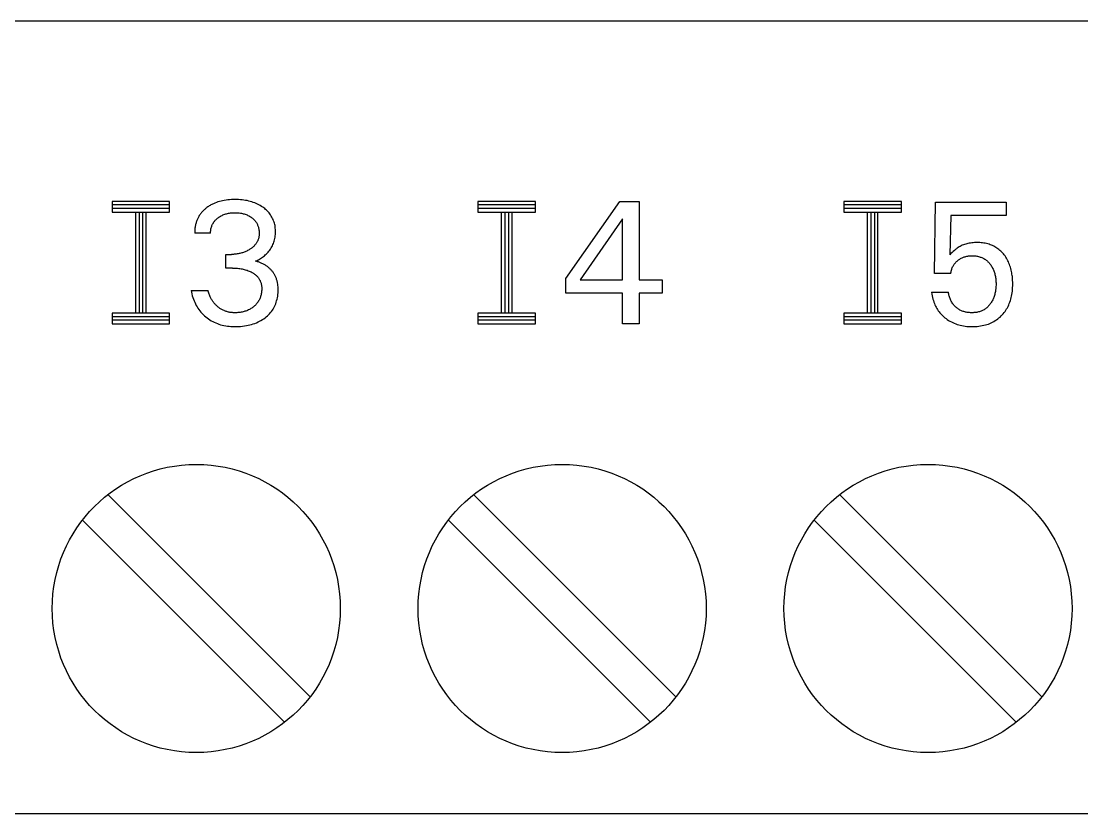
# Model space of a CAD drawing. Extents: x 0 to 420, y 0 to 297.
# Drawn here: x 161.3 to 176.03, y 237.47 to 248.47 of the extents above; entities that cross this region are included whole.
import ezdxf

# ---------------------------------------------------------------- set-up
doc = ezdxf.new("R2010")
doc.units = 0
doc.header["$LTSCALE"] = 23.1
doc.layers.add('10000_FRONT', color=7, linetype='CONTINUOUS')

msp = doc.modelspace()

# ---------------------------------------------------------------- linework, layer by layer
at = {"layer": '10000_FRONT', "color": 7, "linetype": 'CONTINUOUS'}
for p, q in [((203.56, 248.468), (134.06, 248.468)), ((162.56, 245.968), (162.56, 245.818)), ((163.36, 245.968), (162.56, 245.968)), ((163.36, 245.818), (163.36, 245.968)), ((163.945, 245.925), (163.934, 245.918)), ((163.957, 245.93), (163.945, 245.925)), ((163.969, 245.936), (163.957, 245.93)), ((163.988, 245.944), (163.969, 245.936)), ((164.009, 245.953), (163.988, 245.944)), ((164.03, 245.96), (164.009, 245.953)), ((164.052, 245.966), (164.03, 245.96)), ((164.074, 245.972), (164.052, 245.966)), ((164.096, 245.977), (164.074, 245.972)), ((164.118, 245.981), (164.096, 245.977)), ((164.143, 245.985), (164.118, 245.981)), ((164.168, 245.988), (164.143, 245.985)), ((164.193, 245.991), (164.168, 245.988)), ((164.218, 245.992), (164.193, 245.991)), ((164.243, 245.993), (164.218, 245.992)), ((164.269, 245.994), (164.243, 245.993)), ((164.293, 245.993), (164.269, 245.994)), ((164.317, 245.992), (164.293, 245.993)), ((164.342, 245.991), (164.317, 245.992)), ((164.366, 245.989), (164.342, 245.991)), ((164.39, 245.986), (164.366, 245.989)), ((164.414, 245.982), (164.39, 245.986)), ((164.436, 245.978), (164.414, 245.982)), ((164.458, 245.973), (164.436, 245.978)), ((164.479, 245.968), (164.458, 245.973)), ((164.5, 245.961), (164.479, 245.968)), ((164.521, 245.954), (164.5, 245.961)), ((164.542, 245.947), (164.521, 245.954)), ((164.562, 245.939), (164.542, 245.947)), ((164.581, 245.93), (164.562, 245.939)), ((164.599, 245.92), (164.581, 245.93)), ((167.64, 245.968), (167.64, 245.818)), ((168.44, 245.968), (167.64, 245.968)), ((168.44, 245.818), (168.44, 245.968)), ((168.86, 244.899), (169.61, 245.968)), ((169.61, 245.968), (169.878, 245.968)), ((169.878, 245.968), (169.878, 244.879)), ((172.72, 245.968), (172.72, 245.818)), ((173.52, 245.968), (172.72, 245.968)), ((173.52, 245.818), (173.52, 245.968)), ((173.979, 244.965), (173.993, 245.959)), ((173.993, 245.959), (174.977, 245.959)), ((174.977, 245.959), (174.977, 245.773)), ((163.36, 245.918), (162.56, 245.918)), ((163.36, 245.868), (162.56, 245.868)), ((162.56, 245.818), (163.36, 245.818)), ((162.885, 245.818), (162.885, 244.418)), ((162.935, 245.818), (162.935, 244.418)), ((162.985, 245.818), (162.985, 244.418)), ((163.035, 244.418), (163.035, 245.818)), ((163.778, 245.779), (163.772, 245.77)), ((163.784, 245.788), (163.778, 245.779)), ((163.79, 245.797), (163.784, 245.788)), ((163.797, 245.806), (163.79, 245.797)), ((163.804, 245.815), (163.797, 245.806)), ((163.812, 245.823), (163.804, 245.815)), ((163.819, 245.831), (163.812, 245.823)), ((163.827, 245.839), (163.819, 245.831)), ((163.835, 245.847), (163.827, 245.839)), ((163.843, 245.855), (163.835, 245.847)), ((163.852, 245.862), (163.843, 245.855)), ((163.86, 245.869), (163.852, 245.862)), ((163.869, 245.876), (163.86, 245.869)), ((163.878, 245.883), (163.869, 245.876)), ((163.889, 245.891), (163.878, 245.883)), ((163.9, 245.898), (163.889, 245.891)), ((163.911, 245.905), (163.9, 245.898)), ((163.922, 245.912), (163.911, 245.905)), ((163.934, 245.918), (163.922, 245.912)), ((164.088, 245.774), (164.1, 245.78)), ((164.1, 245.78), (164.112, 245.785)), ((164.112, 245.785), (164.125, 245.789)), ((164.125, 245.789), (164.138, 245.793)), ((164.138, 245.793), (164.151, 245.797)), ((164.151, 245.797), (164.164, 245.8)), ((164.164, 245.8), (164.178, 245.803)), ((164.178, 245.803), (164.192, 245.805)), ((164.192, 245.805), (164.207, 245.807)), ((164.207, 245.807), (164.222, 245.809)), ((164.222, 245.809), (164.236, 245.81)), ((164.236, 245.81), (164.251, 245.81)), ((164.251, 245.81), (164.266, 245.811)), ((164.266, 245.811), (164.281, 245.81)), ((164.281, 245.81), (164.296, 245.81)), ((164.296, 245.81), (164.312, 245.809)), ((164.312, 245.809), (164.327, 245.807)), ((164.327, 245.807), (164.342, 245.805)), ((164.342, 245.805), (164.357, 245.803)), ((164.357, 245.803), (164.37, 245.8)), ((164.37, 245.8), (164.383, 245.797)), ((164.383, 245.797), (164.397, 245.793)), ((164.397, 245.793), (164.41, 245.789)), ((164.41, 245.789), (164.423, 245.785)), ((164.423, 245.785), (164.435, 245.78)), ((164.435, 245.78), (164.447, 245.774)), ((164.618, 245.91), (164.599, 245.92)), ((164.635, 245.899), (164.618, 245.91)), ((164.653, 245.888), (164.635, 245.899)), ((164.667, 245.878), (164.653, 245.888)), ((164.68, 245.867), (164.667, 245.878)), ((164.693, 245.857), (164.68, 245.867)), ((164.706, 245.845), (164.693, 245.857)), ((164.718, 245.833), (164.706, 245.845)), ((164.73, 245.821), (164.718, 245.833)), ((164.741, 245.808), (164.73, 245.821)), ((164.751, 245.795), (164.741, 245.808)), ((164.762, 245.78), (164.751, 245.795)), ((164.772, 245.765), (164.762, 245.78)), ((168.44, 245.918), (167.64, 245.918)), ((168.44, 245.868), (167.64, 245.868)), ((167.64, 245.818), (168.44, 245.818)), ((167.965, 245.818), (167.965, 244.418)), ((168.015, 245.818), (168.015, 244.418)), ((168.065, 245.818), (168.065, 244.418)), ((168.115, 244.418), (168.115, 245.818)), ((173.52, 245.918), (172.72, 245.918)), ((173.52, 245.868), (172.72, 245.868)), ((172.72, 245.818), (173.52, 245.818)), ((173.045, 245.818), (173.045, 244.418)), ((173.095, 245.818), (173.095, 244.418)), ((173.145, 245.818), (173.145, 244.418)), ((173.195, 244.418), (173.195, 245.818)), ((163.718, 245.634), (163.716, 245.622)), ((163.721, 245.646), (163.718, 245.634)), ((163.724, 245.658), (163.721, 245.646)), ((163.727, 245.669), (163.724, 245.658)), ((163.73, 245.68), (163.727, 245.669)), ((163.734, 245.69), (163.73, 245.68)), ((163.738, 245.701), (163.734, 245.69)), ((163.742, 245.711), (163.738, 245.701)), ((163.746, 245.721), (163.742, 245.711)), ((163.751, 245.731), (163.746, 245.721)), ((163.756, 245.741), (163.751, 245.731)), ((163.761, 245.751), (163.756, 245.741)), ((163.766, 245.76), (163.761, 245.751)), ((163.772, 245.77), (163.766, 245.76)), ((163.944, 245.622), (163.948, 245.633)), ((163.948, 245.633), (163.952, 245.643)), ((163.952, 245.643), (163.957, 245.653)), ((163.957, 245.653), (163.963, 245.663)), ((163.963, 245.663), (163.969, 245.673)), ((163.969, 245.673), (163.975, 245.683)), ((163.975, 245.683), (163.981, 245.691)), ((163.981, 245.691), (163.987, 245.699)), ((163.987, 245.699), (163.994, 245.706)), ((163.994, 245.706), (164.001, 245.714)), ((164.001, 245.714), (164.009, 245.721)), ((164.009, 245.721), (164.016, 245.728)), ((164.016, 245.728), (164.024, 245.734)), ((164.024, 245.734), (164.032, 245.741)), ((164.032, 245.741), (164.043, 245.748)), ((164.043, 245.748), (164.054, 245.755)), ((164.054, 245.755), (164.065, 245.762)), ((164.065, 245.762), (164.076, 245.768)), ((164.076, 245.768), (164.088, 245.774)), ((164.447, 245.774), (164.459, 245.768)), ((164.459, 245.768), (164.47, 245.762)), ((164.47, 245.762), (164.481, 245.755)), ((164.481, 245.755), (164.492, 245.748)), ((164.492, 245.748), (164.502, 245.741)), ((164.502, 245.741), (164.51, 245.734)), ((164.51, 245.734), (164.518, 245.728)), ((164.518, 245.728), (164.525, 245.721)), ((164.525, 245.721), (164.533, 245.714)), ((164.533, 245.714), (164.54, 245.707)), ((164.54, 245.707), (164.546, 245.699)), ((164.546, 245.699), (164.553, 245.691)), ((164.553, 245.691), (164.559, 245.683)), ((164.559, 245.683), (164.564, 245.675)), ((164.564, 245.675), (164.569, 245.666)), ((164.569, 245.666), (164.574, 245.657)), ((164.574, 245.657), (164.578, 245.648)), ((164.578, 245.648), (164.582, 245.639)), ((164.582, 245.639), (164.586, 245.63)), ((164.586, 245.63), (164.589, 245.62)), ((164.781, 245.749), (164.772, 245.765)), ((164.79, 245.732), (164.781, 245.749)), ((164.797, 245.716), (164.79, 245.732)), ((164.804, 245.698), (164.797, 245.716)), ((164.81, 245.681), (164.804, 245.698)), ((164.815, 245.665), (164.81, 245.681)), ((164.819, 245.648), (164.815, 245.665)), ((164.823, 245.631), (164.819, 245.648)), ((164.825, 245.614), (164.823, 245.631)), ((169.65, 245.726), (169.059, 244.879)), ((169.65, 244.879), (169.65, 245.726)), ((174.206, 245.773), (174.193, 245.226)), ((174.977, 245.773), (174.206, 245.773)), ((163.709, 245.562), (163.708, 245.55)), ((163.708, 245.55), (163.708, 245.538)), ((163.708, 245.538), (163.708, 245.526)), ((163.929, 245.526), (163.708, 245.526)), ((163.71, 245.574), (163.709, 245.562)), ((163.711, 245.586), (163.71, 245.574)), ((163.712, 245.598), (163.711, 245.586)), ((163.714, 245.61), (163.712, 245.598)), ((163.716, 245.622), (163.714, 245.61)), ((163.929, 245.551), (163.93, 245.563)), ((163.929, 245.538), (163.929, 245.551)), ((163.929, 245.526), (163.929, 245.538)), ((163.93, 245.563), (163.932, 245.575)), ((163.932, 245.575), (163.934, 245.587)), ((163.934, 245.587), (163.937, 245.599)), ((163.937, 245.599), (163.94, 245.611)), ((163.94, 245.611), (163.944, 245.622)), ((164.589, 245.62), (164.592, 245.611)), ((164.592, 245.611), (164.595, 245.598)), ((164.595, 245.598), (164.598, 245.586)), ((164.598, 245.586), (164.6, 245.574)), ((164.6, 245.574), (164.602, 245.561)), ((164.601, 245.489), (164.6, 245.48)), ((164.602, 245.498), (164.601, 245.489)), ((164.602, 245.561), (164.603, 245.549)), ((164.603, 245.506), (164.602, 245.498)), ((164.603, 245.549), (164.603, 245.536)), ((164.603, 245.536), (164.604, 245.524)), ((164.604, 245.524), (164.603, 245.515)), ((164.603, 245.515), (164.603, 245.506)), ((164.827, 245.597), (164.825, 245.614)), ((164.825, 245.471), (164.827, 245.49)), ((164.829, 245.58), (164.827, 245.597)), ((164.827, 245.49), (164.829, 245.508)), ((164.83, 245.563), (164.829, 245.58)), ((164.829, 245.508), (164.83, 245.527)), ((164.83, 245.546), (164.83, 245.563)), ((164.83, 245.527), (164.83, 245.546)), ((164.52, 245.338), (164.513, 245.331)), ((164.527, 245.344), (164.52, 245.338)), ((164.533, 245.351), (164.527, 245.344)), ((164.54, 245.358), (164.533, 245.351)), ((164.546, 245.365), (164.54, 245.358)), ((164.552, 245.371), (164.546, 245.365)), ((164.557, 245.378), (164.552, 245.371)), ((164.562, 245.385), (164.557, 245.378)), ((164.567, 245.392), (164.562, 245.385)), ((164.571, 245.4), (164.567, 245.392)), ((164.575, 245.407), (164.571, 245.4)), ((164.579, 245.415), (164.575, 245.407)), ((164.583, 245.422), (164.579, 245.415)), ((164.586, 245.43), (164.583, 245.422)), ((164.589, 245.438), (164.586, 245.43)), ((164.592, 245.447), (164.589, 245.438)), ((164.594, 245.455), (164.592, 245.447)), ((164.597, 245.463), (164.594, 245.455)), ((164.598, 245.472), (164.597, 245.463)), ((164.6, 245.48), (164.598, 245.472)), ((164.77, 245.321), (164.779, 245.336)), ((164.779, 245.336), (164.787, 245.352)), ((164.787, 245.352), (164.795, 245.368)), ((164.795, 245.368), (164.801, 245.384)), ((164.801, 245.384), (164.807, 245.4)), ((164.807, 245.4), (164.813, 245.417)), ((164.813, 245.417), (164.817, 245.435)), ((164.817, 245.435), (164.821, 245.453)), ((164.821, 245.453), (164.825, 245.471)), ((174.323, 245.337), (174.31, 245.329)), ((174.337, 245.344), (174.323, 245.337)), ((174.351, 245.352), (174.337, 245.344)), ((174.366, 245.358), (174.351, 245.352)), ((174.381, 245.364), (174.366, 245.358)), ((174.397, 245.37), (174.381, 245.364)), ((174.413, 245.375), (174.397, 245.37)), ((174.429, 245.379), (174.413, 245.375)), ((174.445, 245.383), (174.429, 245.379)), ((174.461, 245.387), (174.445, 245.383)), ((174.479, 245.39), (174.461, 245.387)), ((174.497, 245.392), (174.479, 245.39)), ((174.516, 245.394), (174.497, 245.392)), ((174.534, 245.395), (174.516, 245.394)), ((174.552, 245.396), (174.534, 245.395)), ((174.57, 245.396), (174.552, 245.396)), ((174.589, 245.396), (174.57, 245.396)), ((174.608, 245.395), (174.589, 245.396)), ((174.627, 245.394), (174.608, 245.395)), ((174.646, 245.392), (174.627, 245.394)), ((174.665, 245.389), (174.646, 245.392)), ((174.684, 245.386), (174.665, 245.389)), ((174.702, 245.382), (174.684, 245.386)), ((174.721, 245.377), (174.702, 245.382)), ((174.737, 245.372), (174.721, 245.377)), ((174.754, 245.367), (174.737, 245.372)), ((174.77, 245.36), (174.754, 245.367)), ((174.786, 245.354), (174.77, 245.36)), ((174.802, 245.346), (174.786, 245.354)), ((174.817, 245.338), (174.802, 245.346)), ((174.832, 245.329), (174.817, 245.338)), ((164.142, 245.042), (164.142, 245.232)), ((164.142, 245.232), (164.218, 245.232)), ((164.231, 245.232), (164.218, 245.232)), ((164.245, 245.233), (164.231, 245.232)), ((164.258, 245.234), (164.245, 245.233)), ((164.271, 245.235), (164.258, 245.234)), ((164.285, 245.236), (164.271, 245.235)), ((164.298, 245.238), (164.285, 245.236)), ((164.311, 245.24), (164.298, 245.238)), ((164.324, 245.243), (164.311, 245.24)), ((164.336, 245.245), (164.324, 245.243)), ((164.348, 245.248), (164.336, 245.245)), ((164.361, 245.252), (164.348, 245.248)), ((164.373, 245.255), (164.361, 245.252)), ((164.385, 245.259), (164.373, 245.255)), ((164.397, 245.264), (164.385, 245.259)), ((164.408, 245.269), (164.397, 245.264)), ((164.42, 245.274), (164.408, 245.269)), ((164.431, 245.279), (164.42, 245.274)), ((164.442, 245.284), (164.431, 245.279)), ((164.453, 245.29), (164.442, 245.284)), ((164.464, 245.297), (164.453, 245.29)), ((164.475, 245.303), (164.464, 245.297)), ((164.482, 245.309), (164.475, 245.303)), ((164.49, 245.314), (164.482, 245.309)), ((164.498, 245.32), (164.49, 245.314)), ((164.505, 245.325), (164.498, 245.32)), ((164.513, 245.331), (164.505, 245.325)), ((164.636, 245.184), (164.649, 245.193)), ((164.649, 245.193), (164.662, 245.203)), ((164.662, 245.203), (164.675, 245.213)), ((164.675, 245.213), (164.688, 245.225)), ((164.688, 245.225), (164.702, 245.237)), ((164.702, 245.237), (164.715, 245.25)), ((164.715, 245.25), (164.727, 245.263)), ((164.727, 245.263), (164.739, 245.277)), ((164.739, 245.277), (164.75, 245.291)), ((164.75, 245.291), (164.761, 245.306)), ((164.761, 245.306), (164.77, 245.321)), ((174.209, 245.243), (174.193, 245.226)), ((174.226, 245.26), (174.209, 245.243)), ((174.241, 245.274), (174.226, 245.26)), ((174.256, 245.288), (174.241, 245.274)), ((174.265, 245.296), (174.256, 245.288)), ((174.274, 245.303), (174.265, 245.296)), ((174.284, 245.311), (174.274, 245.303)), ((174.296, 245.32), (174.284, 245.311)), ((174.31, 245.329), (174.296, 245.32)), ((174.362, 245.184), (174.373, 245.189)), ((174.373, 245.189), (174.383, 245.193)), ((174.383, 245.193), (174.394, 245.197)), ((174.394, 245.197), (174.406, 245.2)), ((174.406, 245.2), (174.417, 245.203)), ((174.417, 245.203), (174.428, 245.206)), ((174.428, 245.206), (174.441, 245.208)), ((174.441, 245.208), (174.453, 245.21)), ((174.453, 245.21), (174.465, 245.211)), ((174.465, 245.211), (174.478, 245.212)), ((174.478, 245.212), (174.49, 245.213)), ((174.49, 245.213), (174.503, 245.213)), ((174.503, 245.213), (174.515, 245.213)), ((174.515, 245.213), (174.528, 245.212)), ((174.528, 245.212), (174.541, 245.211)), ((174.541, 245.211), (174.553, 245.21)), ((174.553, 245.21), (174.566, 245.208)), ((174.566, 245.208), (174.578, 245.206)), ((174.578, 245.206), (174.591, 245.203)), ((174.591, 245.203), (174.603, 245.2)), ((174.603, 245.2), (174.614, 245.196)), ((174.614, 245.196), (174.625, 245.193)), ((174.625, 245.193), (174.636, 245.188)), ((174.636, 245.188), (174.646, 245.184)), ((174.847, 245.32), (174.832, 245.329)), ((174.861, 245.31), (174.847, 245.32)), ((174.875, 245.3), (174.861, 245.31)), ((174.888, 245.288), (174.875, 245.3)), ((174.901, 245.277), (174.888, 245.288)), ((174.913, 245.264), (174.901, 245.277)), ((174.925, 245.252), (174.913, 245.264)), ((174.936, 245.239), (174.925, 245.252)), ((174.947, 245.225), (174.936, 245.239)), ((174.959, 245.21), (174.947, 245.225)), ((174.969, 245.194), (174.959, 245.21)), ((174.979, 245.178), (174.969, 245.194)), ((164.235, 245.042), (164.142, 245.042)), ((164.235, 245.042), (164.252, 245.042)), ((164.252, 245.042), (164.268, 245.041)), ((164.268, 245.041), (164.285, 245.04)), ((164.55, 245.138), (164.565, 245.145)), ((164.561, 245.136), (164.55, 245.138)), ((164.571, 245.134), (164.561, 245.136)), ((164.565, 245.145), (164.58, 245.152)), ((164.582, 245.131), (164.571, 245.134)), ((164.58, 245.152), (164.594, 245.159)), ((164.592, 245.128), (164.582, 245.131)), ((164.602, 245.124), (164.592, 245.128)), ((164.594, 245.159), (164.608, 245.167)), ((164.612, 245.121), (164.602, 245.124)), ((164.608, 245.167), (164.622, 245.176)), ((164.622, 245.117), (164.612, 245.121)), ((164.622, 245.176), (164.636, 245.184)), ((164.632, 245.112), (164.622, 245.117)), ((164.642, 245.108), (164.632, 245.112)), ((164.652, 245.103), (164.642, 245.108)), ((164.662, 245.098), (164.652, 245.103)), ((164.671, 245.093), (164.662, 245.098)), ((164.681, 245.087), (164.671, 245.093)), ((164.69, 245.081), (164.681, 245.087)), ((164.699, 245.075), (164.69, 245.081)), ((164.708, 245.069), (164.699, 245.075)), ((164.717, 245.063), (164.708, 245.069)), ((164.726, 245.056), (164.717, 245.063)), ((164.734, 245.049), (164.726, 245.056)), ((164.741, 245.043), (164.734, 245.049)), ((164.749, 245.036), (164.741, 245.043)), ((174.223, 245.037), (174.227, 245.047)), ((174.227, 245.047), (174.232, 245.058)), ((174.232, 245.058), (174.237, 245.068)), ((174.237, 245.068), (174.242, 245.078)), ((174.242, 245.078), (174.249, 245.088)), ((174.249, 245.088), (174.255, 245.098)), ((174.255, 245.098), (174.262, 245.107)), ((174.262, 245.107), (174.27, 245.116)), ((174.27, 245.116), (174.278, 245.124)), ((174.278, 245.124), (174.286, 245.133)), ((174.286, 245.133), (174.295, 245.14)), ((174.295, 245.14), (174.304, 245.148)), ((174.304, 245.148), (174.313, 245.155)), ((174.313, 245.155), (174.322, 245.162)), ((174.322, 245.162), (174.332, 245.168)), ((174.332, 245.168), (174.342, 245.174)), ((174.342, 245.174), (174.352, 245.179)), ((174.352, 245.179), (174.362, 245.184)), ((174.646, 245.184), (174.657, 245.178)), ((174.657, 245.178), (174.667, 245.173)), ((174.667, 245.173), (174.677, 245.167)), ((174.677, 245.167), (174.686, 245.161)), ((174.686, 245.161), (174.696, 245.154)), ((174.696, 245.154), (174.705, 245.146)), ((174.705, 245.146), (174.714, 245.138)), ((174.714, 245.138), (174.722, 245.13)), ((174.722, 245.13), (174.731, 245.122)), ((174.731, 245.122), (174.739, 245.113)), ((174.739, 245.113), (174.746, 245.104)), ((174.746, 245.104), (174.753, 245.095)), ((174.753, 245.095), (174.761, 245.085)), ((174.761, 245.085), (174.768, 245.074)), ((174.768, 245.074), (174.775, 245.063)), ((174.775, 245.063), (174.781, 245.052)), ((174.781, 245.052), (174.787, 245.041)), ((174.787, 245.041), (174.793, 245.029)), ((174.989, 245.162), (174.979, 245.178)), ((174.998, 245.145), (174.989, 245.162)), ((175.006, 245.128), (174.998, 245.145)), ((175.014, 245.111), (175.006, 245.128)), ((175.021, 245.092), (175.014, 245.111)), ((175.028, 245.073), (175.021, 245.092)), ((175.034, 245.054), (175.028, 245.073)), ((175.04, 245.035), (175.034, 245.054)), ((164.285, 245.04), (164.302, 245.039)), ((164.302, 245.039), (164.319, 245.037)), ((164.319, 245.037), (164.335, 245.035)), ((164.335, 245.035), (164.351, 245.033)), ((164.351, 245.033), (164.366, 245.03)), ((164.366, 245.03), (164.381, 245.027)), ((164.381, 245.027), (164.395, 245.024)), ((164.395, 245.024), (164.41, 245.02)), ((164.41, 245.02), (164.425, 245.015)), ((164.425, 245.015), (164.438, 245.011)), ((164.438, 245.011), (164.452, 245.006)), ((164.452, 245.006), (164.465, 245)), ((164.465, 245), (164.478, 244.995)), ((164.478, 244.995), (164.491, 244.988)), ((164.491, 244.988), (164.504, 244.982)), ((164.504, 244.982), (164.513, 244.976)), ((164.513, 244.976), (164.522, 244.971)), ((164.522, 244.971), (164.531, 244.965)), ((164.531, 244.965), (164.539, 244.959)), ((164.539, 244.959), (164.548, 244.953)), ((164.548, 244.953), (164.556, 244.946)), ((164.556, 244.946), (164.564, 244.939)), ((164.564, 244.939), (164.571, 244.932)), ((164.571, 244.932), (164.578, 244.924)), ((164.578, 244.924), (164.586, 244.916)), ((164.586, 244.916), (164.592, 244.907)), ((164.592, 244.907), (164.599, 244.898)), ((164.599, 244.898), (164.605, 244.889)), ((164.756, 245.029), (164.749, 245.036)), ((164.763, 245.022), (164.756, 245.029)), ((164.77, 245.015), (164.763, 245.022)), ((164.777, 245.007), (164.77, 245.015)), ((164.783, 245), (164.777, 245.007)), ((164.79, 244.992), (164.783, 245)), ((164.796, 244.984), (164.79, 244.992)), ((164.801, 244.976), (164.796, 244.984)), ((164.807, 244.967), (164.801, 244.976)), ((164.812, 244.959), (164.807, 244.967)), ((164.817, 244.951), (164.812, 244.959)), ((164.822, 244.942), (164.817, 244.951)), ((164.827, 244.933), (164.822, 244.942)), ((164.831, 244.924), (164.827, 244.933)), ((164.835, 244.915), (164.831, 244.924)), ((164.839, 244.905), (164.835, 244.915)), ((164.843, 244.896), (164.839, 244.905)), ((164.846, 244.886), (164.843, 244.896)), ((168.86, 244.694), (168.86, 244.899)), ((174.206, 244.965), (173.979, 244.965)), ((174.206, 244.965), (174.208, 244.977)), ((174.208, 244.977), (174.21, 244.989)), ((174.21, 244.989), (174.212, 245.001)), ((174.212, 245.001), (174.215, 245.013)), ((174.215, 245.013), (174.219, 245.025)), ((174.219, 245.025), (174.223, 245.037)), ((174.793, 245.029), (174.798, 245.017)), ((174.798, 245.017), (174.803, 245.005)), ((174.803, 245.005), (174.808, 244.992)), ((174.808, 244.992), (174.812, 244.979)), ((174.812, 244.979), (174.816, 244.966)), ((174.816, 244.966), (174.819, 244.953)), ((174.819, 244.953), (174.822, 244.94)), ((174.822, 244.94), (174.825, 244.926)), ((174.825, 244.926), (174.828, 244.911)), ((174.828, 244.911), (174.83, 244.897)), ((174.83, 244.897), (174.831, 244.882)), ((175.045, 245.015), (175.04, 245.035)), ((175.049, 244.995), (175.045, 245.015)), ((175.053, 244.976), (175.049, 244.995)), ((175.056, 244.958), (175.053, 244.976)), ((175.059, 244.941), (175.056, 244.958)), ((175.061, 244.924), (175.059, 244.941)), ((175.064, 244.898), (175.061, 244.924)), ((175.065, 244.871), (175.064, 244.898)), ((164.605, 244.889), (164.61, 244.88)), ((164.61, 244.88), (164.615, 244.87)), ((164.615, 244.87), (164.619, 244.86)), ((164.619, 244.86), (164.623, 244.85)), ((164.623, 244.85), (164.627, 244.84)), ((164.627, 244.84), (164.629, 244.831)), ((164.629, 244.831), (164.632, 244.821)), ((164.632, 244.821), (164.634, 244.811)), ((164.634, 244.811), (164.635, 244.801)), ((164.635, 244.801), (164.637, 244.791)), ((164.637, 244.791), (164.638, 244.78)), ((164.638, 244.78), (164.638, 244.77)), ((164.638, 244.77), (164.638, 244.76)), ((164.638, 244.76), (164.638, 244.747)), ((164.638, 244.747), (164.638, 244.735)), ((164.849, 244.876), (164.846, 244.886)), ((164.851, 244.866), (164.849, 244.876)), ((164.854, 244.856), (164.851, 244.866)), ((164.856, 244.846), (164.854, 244.856)), ((164.858, 244.836), (164.856, 244.846)), ((164.861, 244.818), (164.858, 244.836)), ((164.863, 244.799), (164.861, 244.818)), ((164.865, 244.78), (164.863, 244.799)), ((164.866, 244.762), (164.865, 244.78)), ((164.866, 244.743), (164.866, 244.762)), ((169.059, 244.879), (169.65, 244.879)), ((169.878, 244.879), (170.2, 244.879)), ((170.2, 244.879), (170.2, 244.694)), ((174.83, 244.751), (174.829, 244.739)), ((174.832, 244.768), (174.83, 244.751)), ((174.831, 244.882), (174.833, 244.867)), ((174.833, 244.786), (174.832, 244.768)), ((174.833, 244.867), (174.833, 244.852)), ((174.833, 244.852), (174.834, 244.836)), ((174.834, 244.804), (174.833, 244.786)), ((174.834, 244.836), (174.834, 244.821)), ((174.834, 244.821), (174.834, 244.804)), ((175.062, 244.724), (175.064, 244.747)), ((175.064, 244.747), (175.065, 244.771)), ((175.066, 244.845), (175.065, 244.871)), ((175.065, 244.771), (175.066, 244.795)), ((175.067, 244.819), (175.066, 244.845)), ((175.066, 244.795), (175.067, 244.819)), ((163.66, 244.732), (163.664, 244.708)), ((163.66, 244.732), (163.893, 244.732)), ((163.664, 244.708), (163.669, 244.684)), ((163.669, 244.684), (163.675, 244.659)), ((163.675, 244.659), (163.682, 244.636)), ((163.682, 244.636), (163.69, 244.612)), ((163.69, 244.612), (163.699, 244.589)), ((163.896, 244.72), (163.893, 244.732)), ((163.9, 244.707), (163.896, 244.72)), ((163.904, 244.694), (163.9, 244.707)), ((163.908, 244.682), (163.904, 244.694)), ((163.913, 244.669), (163.908, 244.682)), ((163.918, 244.657), (163.913, 244.669)), ((163.923, 244.645), (163.918, 244.657)), ((163.928, 244.635), (163.923, 244.645)), ((163.933, 244.625), (163.928, 244.635)), ((163.938, 244.616), (163.933, 244.625)), ((163.943, 244.607), (163.938, 244.616)), ((163.949, 244.597), (163.943, 244.607)), ((164.607, 244.606), (164.602, 244.596)), ((164.611, 244.617), (164.607, 244.606)), ((164.616, 244.628), (164.611, 244.617)), ((164.62, 244.638), (164.616, 244.628)), ((164.623, 244.649), (164.62, 244.638)), ((164.626, 244.66), (164.623, 244.649)), ((164.629, 244.672), (164.626, 244.66)), ((164.632, 244.685), (164.629, 244.672)), ((164.634, 244.697), (164.632, 244.685)), ((164.636, 244.71), (164.634, 244.697)), ((164.637, 244.722), (164.636, 244.71)), ((164.638, 244.735), (164.637, 244.722)), ((164.846, 244.587), (164.852, 244.609)), ((164.852, 244.609), (164.856, 244.631)), ((164.856, 244.631), (164.86, 244.653)), ((164.86, 244.653), (164.863, 244.675)), ((164.863, 244.675), (164.865, 244.698)), ((164.865, 244.698), (164.866, 244.72)), ((164.866, 244.72), (164.866, 244.743)), ((169.65, 244.694), (168.86, 244.694)), ((169.65, 244.268), (169.65, 244.694)), ((169.878, 244.694), (169.878, 244.268)), ((170.2, 244.694), (169.878, 244.694)), ((173.94, 244.706), (173.943, 244.682)), ((173.94, 244.706), (174.173, 244.706)), ((173.943, 244.682), (173.947, 244.659)), ((173.947, 244.659), (173.951, 244.636)), ((173.951, 244.636), (173.957, 244.613)), ((173.957, 244.613), (173.964, 244.59)), ((174.174, 244.693), (174.173, 244.706)), ((174.177, 244.68), (174.174, 244.693)), ((174.179, 244.668), (174.177, 244.68)), ((174.183, 244.655), (174.179, 244.668)), ((174.187, 244.642), (174.183, 244.655)), ((174.191, 244.63), (174.187, 244.642)), ((174.196, 244.618), (174.191, 244.63)), ((174.201, 244.606), (174.196, 244.618)), ((174.207, 244.594), (174.201, 244.606)), ((174.788, 244.6), (174.782, 244.588)), ((174.794, 244.611), (174.788, 244.6)), ((174.799, 244.623), (174.794, 244.611)), ((174.804, 244.636), (174.799, 244.623)), ((174.808, 244.649), (174.804, 244.636)), ((174.813, 244.662), (174.808, 244.649)), ((174.816, 244.675), (174.813, 244.662)), ((174.82, 244.689), (174.816, 244.675)), ((174.823, 244.702), (174.82, 244.689)), ((174.825, 244.716), (174.823, 244.702)), ((174.827, 244.727), (174.825, 244.716)), ((174.829, 244.739), (174.827, 244.727)), ((175.034, 244.59), (175.04, 244.611)), ((175.04, 244.611), (175.045, 244.632)), ((175.045, 244.632), (175.05, 244.653)), ((175.05, 244.653), (175.055, 244.676)), ((175.055, 244.676), (175.059, 244.7)), ((175.059, 244.7), (175.062, 244.724)), ((163.699, 244.589), (163.708, 244.567)), ((163.708, 244.567), (163.718, 244.546)), ((163.718, 244.546), (163.728, 244.525)), ((163.728, 244.525), (163.74, 244.505)), ((163.74, 244.505), (163.752, 244.486)), ((163.752, 244.486), (163.766, 244.466)), ((163.766, 244.466), (163.78, 244.448)), ((163.955, 244.588), (163.949, 244.597)), ((163.961, 244.579), (163.955, 244.588)), ((163.967, 244.571), (163.961, 244.579)), ((163.974, 244.561), (163.967, 244.571)), ((163.982, 244.552), (163.974, 244.561)), ((163.99, 244.543), (163.982, 244.552)), ((163.998, 244.534), (163.99, 244.543)), ((164.006, 244.526), (163.998, 244.534)), ((164.015, 244.517), (164.006, 244.526)), ((164.024, 244.509), (164.015, 244.517)), ((164.032, 244.502), (164.024, 244.509)), ((164.041, 244.496), (164.032, 244.502)), ((164.049, 244.489), (164.041, 244.496)), ((164.058, 244.483), (164.049, 244.489)), ((164.067, 244.477), (164.058, 244.483)), ((164.076, 244.472), (164.067, 244.477)), ((164.086, 244.466), (164.076, 244.472)), ((164.095, 244.461), (164.086, 244.466)), ((164.105, 244.456), (164.095, 244.461)), ((164.115, 244.452), (164.105, 244.456)), ((164.124, 244.448), (164.115, 244.452)), ((164.443, 244.455), (164.431, 244.45)), ((164.456, 244.461), (164.443, 244.455)), ((164.467, 244.466), (164.456, 244.461)), ((164.478, 244.472), (164.467, 244.466)), ((164.489, 244.479), (164.478, 244.472)), ((164.5, 244.485), (164.489, 244.479)), ((164.51, 244.493), (164.5, 244.485)), ((164.52, 244.5), (164.51, 244.493)), ((164.53, 244.508), (164.52, 244.5)), ((164.539, 244.516), (164.53, 244.508)), ((164.547, 244.523), (164.539, 244.516)), ((164.555, 244.532), (164.547, 244.523)), ((164.563, 244.54), (164.555, 244.532)), ((164.57, 244.549), (164.563, 244.54)), ((164.577, 244.558), (164.57, 244.549)), ((164.584, 244.567), (164.577, 244.558)), ((164.59, 244.576), (164.584, 244.567)), ((164.596, 244.586), (164.59, 244.576)), ((164.602, 244.596), (164.596, 244.586)), ((164.774, 244.44), (164.786, 244.457)), ((164.786, 244.457), (164.797, 244.474)), ((164.797, 244.474), (164.807, 244.492)), ((164.807, 244.492), (164.817, 244.511)), ((164.817, 244.511), (164.825, 244.529)), ((164.825, 244.529), (164.833, 244.548)), ((164.833, 244.548), (164.84, 244.568)), ((164.84, 244.568), (164.846, 244.587)), ((173.964, 244.59), (173.971, 244.568)), ((173.971, 244.568), (173.978, 244.55)), ((173.978, 244.55), (173.985, 244.532)), ((173.985, 244.532), (173.994, 244.515)), ((173.994, 244.515), (174.002, 244.498)), ((174.002, 244.498), (174.012, 244.482)), ((174.012, 244.482), (174.022, 244.466)), ((174.022, 244.466), (174.032, 244.45)), ((174.213, 244.582), (174.207, 244.594)), ((174.22, 244.571), (174.213, 244.582)), ((174.227, 244.559), (174.22, 244.571)), ((174.235, 244.548), (174.227, 244.559)), ((174.242, 244.539), (174.235, 244.548)), ((174.25, 244.529), (174.242, 244.539)), ((174.258, 244.52), (174.25, 244.529)), ((174.267, 244.511), (174.258, 244.52)), ((174.276, 244.502), (174.267, 244.511)), ((174.285, 244.494), (174.276, 244.502)), ((174.294, 244.486), (174.285, 244.494)), ((174.304, 244.479), (174.294, 244.486)), ((174.314, 244.472), (174.304, 244.479)), ((174.324, 244.466), (174.314, 244.472)), ((174.334, 244.46), (174.324, 244.466)), ((174.345, 244.454), (174.334, 244.46)), ((174.356, 244.449), (174.345, 244.454)), ((174.647, 244.453), (174.637, 244.448)), ((174.658, 244.458), (174.647, 244.453)), ((174.668, 244.464), (174.658, 244.458)), ((174.678, 244.47), (174.668, 244.464)), ((174.688, 244.477), (174.678, 244.47)), ((174.697, 244.484), (174.688, 244.477)), ((174.706, 244.492), (174.697, 244.484)), ((174.715, 244.499), (174.706, 244.492)), ((174.724, 244.508), (174.715, 244.499)), ((174.732, 244.517), (174.724, 244.508)), ((174.74, 244.526), (174.732, 244.517)), ((174.747, 244.535), (174.74, 244.526)), ((174.755, 244.544), (174.747, 244.535)), ((174.762, 244.555), (174.755, 244.544)), ((174.769, 244.566), (174.762, 244.555)), ((174.776, 244.577), (174.769, 244.566)), ((174.782, 244.588), (174.776, 244.577)), ((174.959, 244.44), (174.97, 244.457)), ((174.97, 244.457), (174.981, 244.475)), ((174.981, 244.475), (174.992, 244.492)), ((174.992, 244.492), (175.001, 244.511)), ((175.001, 244.511), (175.011, 244.53)), ((175.011, 244.53), (175.019, 244.55)), ((175.019, 244.55), (175.027, 244.57)), ((175.027, 244.57), (175.034, 244.59)), ((162.56, 244.418), (162.56, 244.268)), ((163.36, 244.418), (162.56, 244.418)), ((162.56, 244.368), (163.36, 244.368)), ((163.36, 244.318), (162.56, 244.318)), ((163.36, 244.268), (163.36, 244.418)), ((163.78, 244.448), (163.795, 244.43)), ((163.795, 244.43), (163.81, 244.413)), ((163.81, 244.413), (163.827, 244.396)), ((163.827, 244.396), (163.844, 244.381)), ((163.844, 244.381), (163.861, 244.365)), ((163.861, 244.365), (163.88, 244.351)), ((163.88, 244.351), (163.899, 244.337)), ((163.899, 244.337), (163.918, 244.324)), ((163.918, 244.324), (163.938, 244.312)), ((163.938, 244.312), (163.958, 244.301)), ((164.134, 244.444), (164.124, 244.448)), ((164.145, 244.441), (164.134, 244.444)), ((164.155, 244.438), (164.145, 244.441)), ((164.165, 244.435), (164.155, 244.438)), ((164.176, 244.432), (164.165, 244.435)), ((164.187, 244.43), (164.176, 244.432)), ((164.198, 244.428), (164.187, 244.43)), ((164.209, 244.426), (164.198, 244.428)), ((164.22, 244.425), (164.209, 244.426)), ((164.231, 244.424), (164.22, 244.425)), ((164.242, 244.423), (164.231, 244.424)), ((164.254, 244.423), (164.242, 244.423)), ((164.265, 244.423), (164.254, 244.423)), ((164.28, 244.423), (164.265, 244.423)), ((164.294, 244.423), (164.28, 244.423)), ((164.309, 244.424), (164.294, 244.423)), ((164.324, 244.425), (164.309, 244.424)), ((164.338, 244.427), (164.324, 244.425)), ((164.353, 244.429), (164.338, 244.427)), ((164.367, 244.432), (164.353, 244.429)), ((164.38, 244.435), (164.367, 244.432)), ((164.393, 244.438), (164.38, 244.435)), ((164.406, 244.442), (164.393, 244.438)), ((164.419, 244.446), (164.406, 244.442)), ((164.431, 244.45), (164.419, 244.446)), ((164.608, 244.304), (164.628, 244.315)), ((164.628, 244.315), (164.648, 244.327)), ((164.648, 244.327), (164.667, 244.339)), ((164.667, 244.339), (164.685, 244.353)), ((164.685, 244.353), (164.702, 244.366)), ((164.702, 244.366), (164.717, 244.379)), ((164.717, 244.379), (164.733, 244.394)), ((164.733, 244.394), (164.747, 244.409)), ((164.747, 244.409), (164.761, 244.424)), ((164.761, 244.424), (164.774, 244.44)), ((167.64, 244.418), (167.64, 244.268)), ((168.44, 244.418), (167.64, 244.418)), ((167.64, 244.368), (168.44, 244.368)), ((168.44, 244.318), (167.64, 244.318)), ((168.44, 244.268), (168.44, 244.418)), ((172.72, 244.418), (172.72, 244.268)), ((173.52, 244.418), (172.72, 244.418)), ((172.72, 244.368), (173.52, 244.368)), ((173.52, 244.318), (172.72, 244.318)), ((173.52, 244.268), (173.52, 244.418)), ((174.032, 244.45), (174.044, 244.435)), ((174.044, 244.435), (174.055, 244.42)), ((174.055, 244.42), (174.068, 244.406)), ((174.068, 244.406), (174.081, 244.392)), ((174.081, 244.392), (174.095, 244.379)), ((174.095, 244.379), (174.109, 244.366)), ((174.109, 244.366), (174.123, 244.354)), ((174.123, 244.354), (174.14, 244.341)), ((174.14, 244.341), (174.158, 244.328)), ((174.158, 244.328), (174.176, 244.316)), ((174.176, 244.316), (174.195, 244.305)), ((174.195, 244.305), (174.214, 244.295)), ((174.366, 244.445), (174.356, 244.449)), ((174.377, 244.441), (174.366, 244.445)), ((174.388, 244.438), (174.377, 244.441)), ((174.399, 244.434), (174.388, 244.438)), ((174.41, 244.432), (174.399, 244.434)), ((174.422, 244.429), (174.41, 244.432)), ((174.433, 244.427), (174.422, 244.429)), ((174.445, 244.426), (174.433, 244.427)), ((174.456, 244.425), (174.445, 244.426)), ((174.468, 244.424), (174.456, 244.425)), ((174.479, 244.423), (174.468, 244.424)), ((174.491, 244.423), (174.479, 244.423)), ((174.503, 244.423), (174.491, 244.423)), ((174.516, 244.423), (174.503, 244.423)), ((174.528, 244.424), (174.516, 244.423)), ((174.541, 244.425), (174.528, 244.424)), ((174.554, 244.426), (174.541, 244.425)), ((174.566, 244.428), (174.554, 244.426)), ((174.579, 244.43), (174.566, 244.428)), ((174.591, 244.433), (174.579, 244.43)), ((174.604, 244.436), (174.591, 244.433)), ((174.615, 244.44), (174.604, 244.436)), ((174.626, 244.444), (174.615, 244.44)), ((174.637, 244.448), (174.626, 244.444)), ((174.806, 244.302), (174.824, 244.313)), ((174.824, 244.313), (174.841, 244.324)), ((174.841, 244.324), (174.858, 244.337)), ((174.858, 244.337), (174.874, 244.35)), ((174.874, 244.35), (174.89, 244.363)), ((174.89, 244.363), (174.905, 244.378)), ((174.905, 244.378), (174.92, 244.393)), ((174.92, 244.393), (174.933, 244.408)), ((174.933, 244.408), (174.946, 244.424)), ((174.946, 244.424), (174.959, 244.44)), ((162.56, 244.268), (163.36, 244.268)), ((163.958, 244.301), (163.979, 244.29)), ((163.979, 244.29), (164.001, 244.28)), ((164.001, 244.28), (164.023, 244.272)), ((164.023, 244.272), (164.045, 244.264)), ((164.045, 244.264), (164.067, 244.256)), ((164.067, 244.256), (164.09, 244.25)), ((164.09, 244.25), (164.113, 244.245)), ((164.113, 244.245), (164.138, 244.24)), ((164.138, 244.24), (164.162, 244.236)), ((164.162, 244.236), (164.187, 244.234)), ((164.187, 244.234), (164.212, 244.232)), ((164.212, 244.232), (164.237, 244.23)), ((164.237, 244.23), (164.263, 244.23)), ((164.263, 244.23), (164.29, 244.23)), ((164.29, 244.23), (164.317, 244.231)), ((164.317, 244.231), (164.344, 244.233)), ((164.344, 244.233), (164.371, 244.236)), ((164.371, 244.236), (164.398, 244.239)), ((164.398, 244.239), (164.425, 244.244)), ((164.425, 244.244), (164.449, 244.248)), ((164.449, 244.248), (164.473, 244.254)), ((164.473, 244.254), (164.497, 244.26)), ((164.497, 244.26), (164.52, 244.267)), ((164.52, 244.267), (164.543, 244.275)), ((164.543, 244.275), (164.566, 244.284)), ((164.566, 244.284), (164.587, 244.294)), ((164.587, 244.294), (164.608, 244.304)), ((167.64, 244.268), (168.44, 244.268)), ((169.878, 244.268), (169.65, 244.268)), ((172.72, 244.268), (173.52, 244.268)), ((174.214, 244.295), (174.233, 244.285)), ((174.233, 244.285), (174.253, 244.276)), ((174.253, 244.276), (174.274, 244.268)), ((174.274, 244.268), (174.295, 244.261)), ((174.295, 244.261), (174.316, 244.254)), ((174.316, 244.254), (174.338, 244.249)), ((174.338, 244.249), (174.359, 244.244)), ((174.359, 244.244), (174.383, 244.239)), ((174.383, 244.239), (174.407, 244.236)), ((174.407, 244.236), (174.431, 244.233)), ((174.431, 244.233), (174.455, 244.231)), ((174.455, 244.231), (174.479, 244.23)), ((174.479, 244.23), (174.503, 244.23)), ((174.503, 244.23), (174.526, 244.23)), ((174.526, 244.23), (174.55, 244.231)), ((174.55, 244.231), (174.574, 244.233)), ((174.574, 244.233), (174.597, 244.235)), ((174.597, 244.235), (174.621, 244.239)), ((174.621, 244.239), (174.644, 244.243)), ((174.644, 244.243), (174.667, 244.248)), ((174.667, 244.248), (174.688, 244.253)), ((174.688, 244.253), (174.708, 244.259)), ((174.708, 244.259), (174.728, 244.266)), ((174.728, 244.266), (174.748, 244.274)), ((174.748, 244.274), (174.768, 244.283)), ((174.768, 244.283), (174.787, 244.292)), ((174.787, 244.292), (174.806, 244.302)), ((165.309, 239.093), (162.505, 241.897)), ((170.389, 239.093), (167.585, 241.897)), ((175.469, 239.093), (172.665, 241.897)), ((162.151, 241.544), (164.955, 238.74)), ((167.231, 241.544), (170.035, 238.74)), ((172.311, 241.544), (175.115, 238.74)), ((203.56, 237.468), (134.06, 237.468))]:
    msp.add_line(p, q, dxfattribs=at)
for centre in [(163.73, 240.318), (168.81, 240.318), (173.89, 240.318)]:
    msp.add_circle(centre, 2, dxfattribs=at)

doc.saveas('drawing.dxf')
